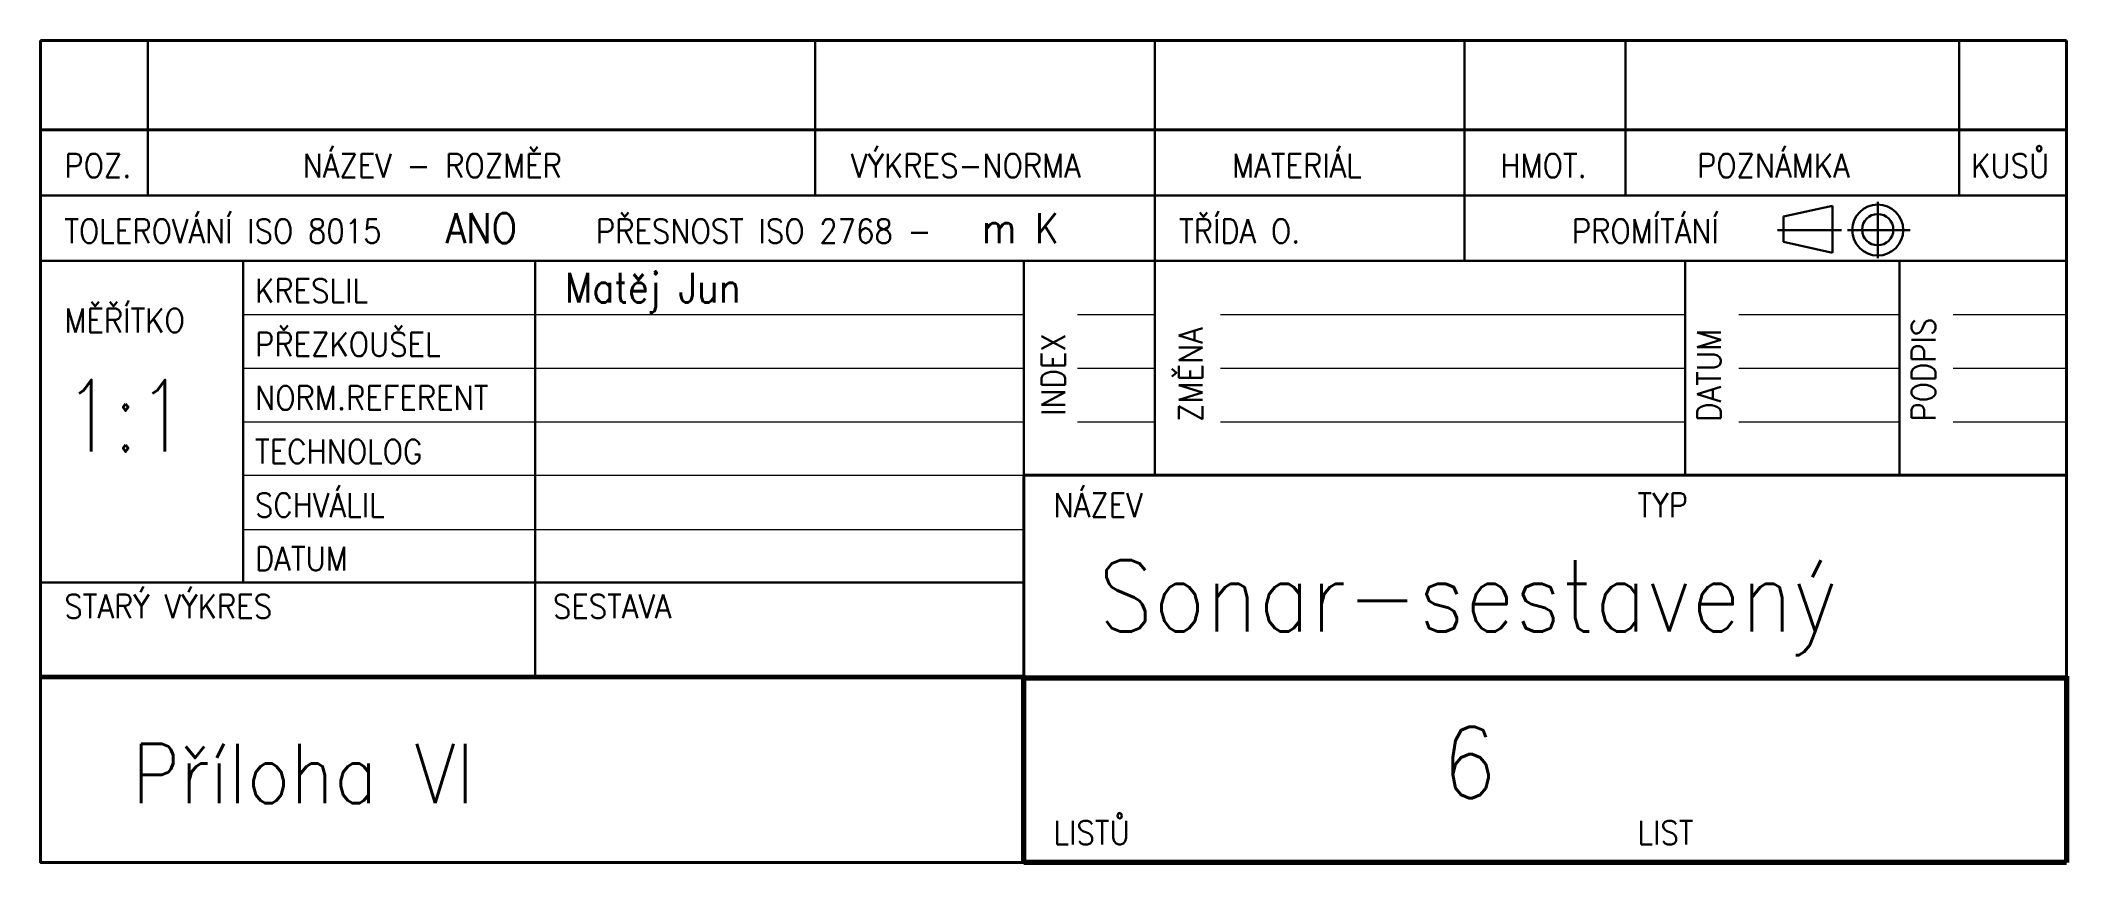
# Paper-space layout 'List' of a CAD drawing. Header units: millimetres. Extents: x 240 to 410, y 10 to 79.
import ezdxf
from ezdxf.enums import TextEntityAlignment as Align

# ---------------------------------------------------------------- set-up
doc = ezdxf.new("R2010")
doc.units = ezdxf.units.MM
for name, color, linetype, lineweight in [('1_SILNA', 7, 'Continuous', 40), ('2_SLABA', 8, 'Continuous', 18), ('3_TUCNA', 12, 'Continuous', 70), ('8_TEXTY', 5, 'Continuous', 30)]:
    doc.layers.add(name, color=color, linetype=linetype, lineweight=lineweight)
doc.styles.add('TEXT', font='simplex.shx', dxfattribs={"width": 0.9})

# ---------------------------------------------------------------- blocks, each defined once
blk = doc.blocks.new('razitko')
at = {"layer": '1_SILNA'}
for p, q in [((0, 69), (-170, 69)), ((-170, 69), (-170, 61.5)), ((0, 61.5), (0, 69)), ((-170, 61.5), (0, 61.5)), ((-170, 15.64), (-170, 61.5)), ((0, 61.5), (0, 32.46)), ((0, 32.5), (-87.5, 32.5)), ((-87.5, 32.5), (-87.5, 15.5)), ((0, 15.64), (0, 32.46)), ((-170, 15.64), (-170, 0)), ((-87.4, 15.5), (-170, 15.5)), ((-170, 0), (-87.4, 0))]:
    blk.add_line(p, q, dxfattribs=at)
blk.add_lwpolyline([(-170, 15.64), (-87.4, 15.64), (-87.4, 0), (-170, 0)], close=True, dxfattribs=at)
at = {"layer": '2_SLABA'}
for p, q in [((-153, 46), (-87.5, 46)), ((-83, 46), (-76.5, 46)), ((-71, 46), (-32, 46)), ((-27.5, 46), (-14, 46)), ((-9.5, 46), (0, 46)), ((-153, 41.5), (-87.5, 41.5)), ((-83, 41.5), (-76.5, 41.5)), ((-71, 41.5), (-32, 41.5)), ((-27.5, 41.5), (-14, 41.5)), ((-9.5, 41.5), (0, 41.5)), ((-153, 37), (-87.5, 37)), ((-83, 37), (-76.5, 37)), ((-71, 37), (-32, 37)), ((-27.5, 37), (-14, 37)), ((-9.5, 37), (0, 37)), ((-153, 32.5), (-87.5, 32.5)), ((-153, 27.96), (-87.4, 27.96))]:
    blk.add_line(p, q, dxfattribs=at)
at = {"layer": '3_TUCNA'}
for p, q in [((-87.5, 0), (-87.5, 15.5)), ((-87.4, 15.5), (0, 15.5)), ((0, 15.64), (0, 0)), ((0, 0), (-87.5, 0))]:
    blk.add_line(p, q, dxfattribs=at)
at = {"layer": '8_TEXTY'}
for p, q in [((-161, 61.5), (-161, 69)), ((-105, 61.5), (-105, 69)), ((-76.5, 61.5), (-76.5, 69)), ((-50.5, 61.5), (-50.5, 69)), ((-37, 61.5), (-37, 69)), ((-9, 61.5), (-9, 69)), ((-161, 61.5), (-161, 56)), ((-105, 61.5), (-105, 56)), ((-76.5, 61.5), (-76.5, 50.46)), ((-50.5, 61.5), (-50.5, 50.5)), ((-37, 61.5), (-37, 56)), ((-9, 61.5), (-9, 56)), ((0, 56), (-170, 56)), ((-23.75, 54.22), (-19.64, 55.12)), ((-19.64, 55.12), (-19.64, 51.18)), ((-15.84, 55.47), (-15.84, 50.73)), ((-24.25, 53.09), (-18.89, 53.09)), ((-23.75, 52.09), (-23.75, 54.22)), ((-18.37, 53.09), (-13.13, 53.09)), ((-19.64, 51.18), (-23.75, 52.09)), ((-170, 50.5), (0, 50.5)), ((-153, 50.46), (-153, 23.46)), ((-128.5, 50.5), (-128.5, 23.5)), ((-87.5, 32.5), (-87.5, 50.5)), ((-76.5, 50.46), (-76.5, 32.46)), ((-32, 50.5), (-32, 32.5)), ((-14, 32.46), (-14, 50.5)), ((-170, 23.5), (-87.5, 23.5)), ((-128.5, 23.5), (-128.5, 15.5))]:
    blk.add_line(p, q, dxfattribs=at)
for centre, radius, start, end in [((-15.84, 53.09), 2.14, 90, 270), ((-15.84, 53.12), 1.31, 90, 270), ((-15.84, 53.09), 2.14, 270, 90), ((-15.84, 53.12), 1.31, 270, 90)]:
    blk.add_arc(centre, radius, start, end, dxfattribs=at)
at = {"layer": '2_SLABA', "style": 'TEXT', "width": 0.9}
for s, p in [('TOLEROVÁNÍ ISO 8015', (-168, 52)), ('PŘESNOST ISO 2768 -', (-123.4, 52)), ('TŘÍDA O.', (-74.47, 52)), ('PROMÍTÁNÍ', (-41.5, 52)), ('KRESLIL', (-152, 47)), ('MĚŘÍTKO', (-168, 44.5)), ('PŘEZKOUŠEL', (-152, 42.5)), ('NORM.REFERENT', (-152, 38)), ('TECHNOLOG', (-152, 33.5)), ('SCHVÁLIL', (-152, 29)), ('NÁZEV', (-85, 29)), ('TYP', (-36, 29)), ('DATUM', (-152, 24.5)), ('STARÝ VÝKRES', (-168, 20.5)), ('SESTAVA', (-127, 20.5)), ('LISTŮ', (-85, 1.5)), ('LIST', (-36, 1.5))]:
    blk.add_text(s, height=2, dxfattribs=at).set_placement(p)
for s, p in [('ZMĚNA', (-72.49, 36.99)), ('DATUM', (-29, 37)), ('PODPIS', (-11, 37.01)), ('INDEX', (-84.01, 37.48))]:
    blk.add_text(s, height=2, rotation=90, dxfattribs=at).set_placement(p)
at = {"layer": '3_TUCNA', "style": 'TEXT'}
for tag, p, height, width in [('M', (-168, 34.5), 6, 0.8), ('FIRMA', (-162.34, 4.97), 5, 0.9)]:
    blk.add_attdef(tag, p, '', height=height, dxfattribs=dict(at, width=width))
at = {"layer": '3_TUCNA', "style": 'TEXT', "width": 0.9}
for tag, p in [('NAZ', (-50.24, 17.59)), ('CIS', (-50.11, 3.59))]:
    blk.add_attdef(tag, text='', height=6, dxfattribs=at).set_placement(p, align=Align.BOTTOM_CENTER)
at = {"layer": '8_TEXTY', "style": 'TEXT', "width": 0.9}
for s, p in [('POZ.', (-168, 57.5)), ('NÁZEV - ROZMĚR', (-148, 57.5)), ('VÝKRES-NORMA', (-102, 57.5)), ('MATERIÁL', (-70, 57.5)), ('HMOT.', (-47.5, 57.5)), ('POZNÁMKA', (-31, 57.5)), ('KUSŮ', (-8, 57.5))]:
    blk.add_text(s, height=2, dxfattribs=at).set_placement(p)
at = {"layer": '8_TEXTY', "style": 'TEXT'}
for tag, p, height, width in [('ROZ', (-159, 63.5), 3, 0.8), ('POL', (-103, 63.5), 3, 0.8), ('MAT', (-73, 63.5), 3, 0.8), ('HM', (-47, 63.5), 3, 0.8), ('POZN', (-35, 63.5), 2.5, 0.8), ('ISO', (-136, 52), 2.5, 0.9), ('PR', (-91, 52), 2.5, 0.9), ('ODP', (-60, 52), 2.5, 0.9), ('KR', (-126, 47), 2.5, 0.9), ('MV', (-168, 26), 2.5, 0.9), ('DAT', (-126, 24.5), 2.5, 0.9), ('SES', (-115, 18), 2.5, 0.8)]:
    blk.add_attdef(tag, p, '', height=height, dxfattribs=dict(at, width=width))

psp = doc.layouts.new('List')

# ---------------------------------------------------------------- block references
psp.add_blockref('razitko', (410, 10)).add_auto_attribs({'FIRMA': 'Příloha VI', 'NAZ': 'Sonar-sestavený', 'CIS': '6', 'M': '1:1', 'KR': 'Matěj Jun', 'ISO': 'ANO', 'PR': 'm K'})

doc.saveas('drawing.dxf')
